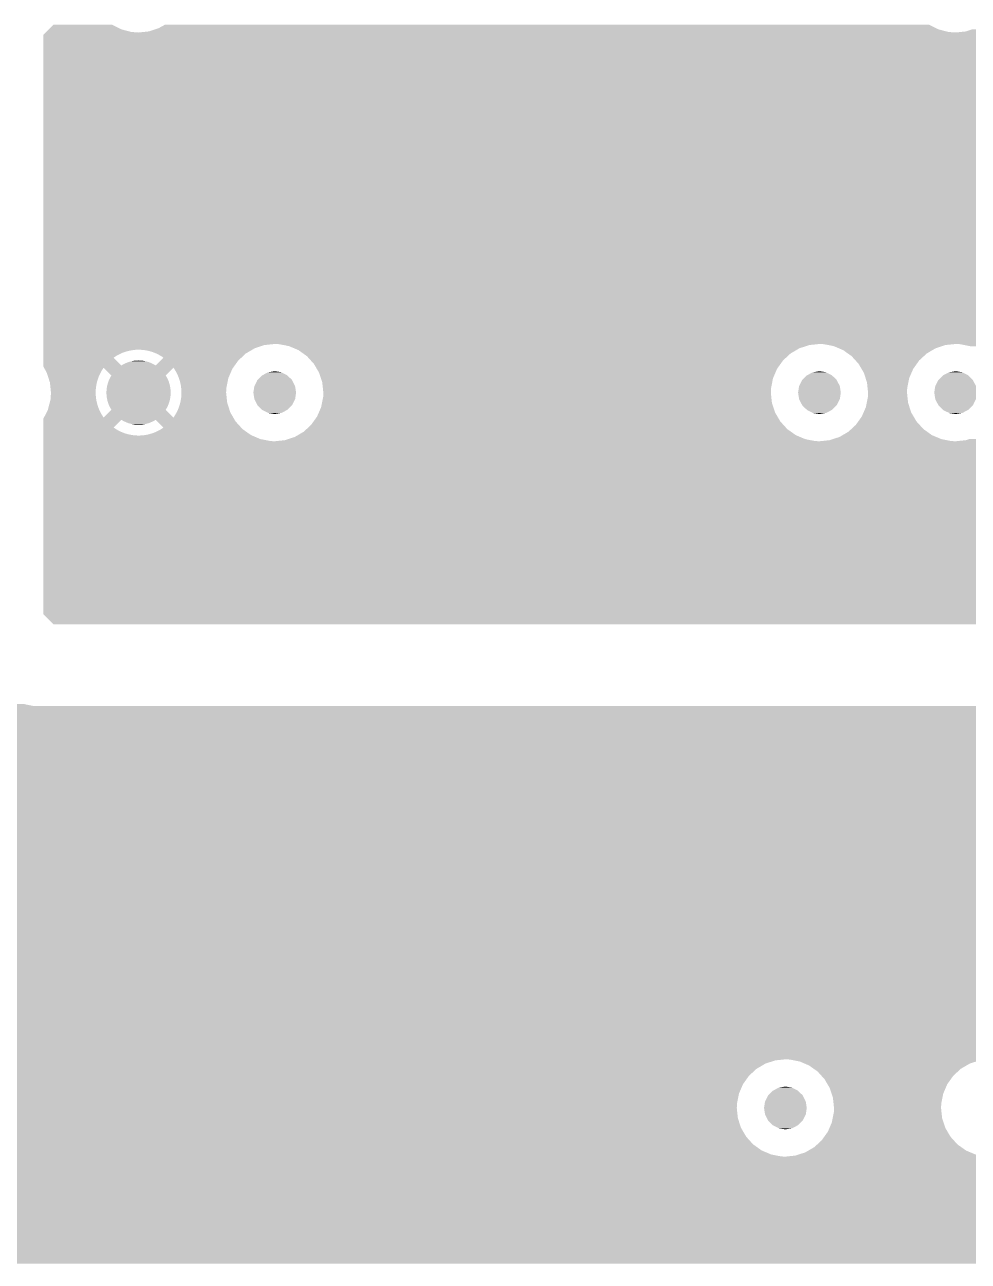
# Model space of a CAD drawing. Extents: x 295 to 953, y 10 to 290.
# Drawn here: x 599.94 to 617.54, y 130.64 to 153.69 of the extents above; entities that cross this region are included whole.
import ezdxf

# ---------------------------------------------------------------- set-up
doc = ezdxf.new("R2010")
doc.units = 0
doc.header["$LTSCALE"] = 5
doc.header["$MEASUREMENT"] = 0
doc.layers.add('FROMC1', color=7, linetype='CONTINUOUS')

msp = doc.modelspace()

# ---------------------------------------------------------------- linework, layer by layer
at = {"layer": 'FROMC1'}
for points in [[(600.29, 153.504), (600.333, 153.548), (627.38, 153.504), (627.415, 153.548)], [(600.333, 153.548), (600.343, 153.558), (602.068, 153.548), (601.933, 153.558)], [(600.343, 153.558), (600.392, 153.607), (601.933, 153.558), (601.747, 153.607)], [(600.392, 153.607), (600.478, 153.693), (601.747, 153.607), (601.576, 153.693)], [(602.068, 153.548), (602.162, 153.558), (617.308, 153.548), (617.173, 153.558)], [(602.162, 153.558), (602.258, 153.568), (617.173, 153.558), (617.134, 153.568)], [(602.258, 153.568), (602.374, 153.607), (617.134, 153.568), (616.987, 153.607)], [(602.374, 153.607), (602.44, 153.628), (616.987, 153.607), (616.944, 153.628)], [(602.44, 153.628), (602.559, 153.693), (616.944, 153.628), (616.816, 153.693)], [(617.308, 153.548), (617.402, 153.558), (619.848, 153.548), (619.713, 153.558)], [(617.402, 153.558), (617.498, 153.568), (619.713, 153.558), (619.674, 153.568)], [(617.498, 153.568), (617.614, 153.607), (619.674, 153.568), (619.527, 153.607)], [(600.29, 153.49), (600.29, 153.504), (627.368, 153.49), (627.379, 153.504)], [(600.29, 153.504), (600.29, 153.504), (627.379, 153.504), (627.38, 153.504)], [(600.29, 153.266), (600.29, 153.49), (627.238, 153.266), (627.368, 153.49)], [(600.29, 153.023), (600.29, 153.266), (627.145, 153.023), (627.238, 153.266)], [(600.29, 152.769), (600.29, 153.023), (627.091, 152.769), (627.145, 153.023)], [(600.29, 152.55), (600.29, 152.769), (627.076, 152.55), (627.091, 152.769)], [(600.29, 152.291), (600.29, 152.55), (627.097, 152.291), (627.076, 152.55)], [(600.29, 152.039), (600.29, 152.291), (627.157, 152.039), (627.097, 152.291)], [(600.29, 151.799), (600.29, 152.039), (627.256, 151.799), (627.157, 152.039)], [(600.29, 151.577), (600.29, 151.799), (627.391, 151.577), (627.256, 151.799)], [(600.29, 151.379), (600.29, 151.577), (627.559, 151.379), (627.391, 151.577)], [(600.29, 151.21), (600.29, 151.379), (627.756, 151.21), (627.559, 151.379)], [(600.29, 151.073), (600.29, 151.21), (627.977, 151.073), (627.756, 151.21)], [(600.29, 150.973), (600.29, 151.073), (628.216, 150.973), (627.977, 151.073)], [(600.29, 150.911), (600.29, 150.973), (628.468, 150.911), (628.216, 150.973)], [(600.29, 150.889), (600.29, 150.911), (628.738, 150.889), (628.468, 150.911)], [(600.29, 150.837), (600.29, 150.889), (634.08, 150.837), (634.239, 150.889)], [(600.29, 150.74), (600.29, 150.837), (633.914, 150.74), (634.08, 150.837)], [(600.29, 150.61), (600.29, 150.74), (633.773, 150.61), (633.914, 150.74)], [(600.29, 150.454), (600.29, 150.61), (633.662, 150.454), (633.773, 150.61)], [(600.29, 150.278), (600.29, 150.454), (633.586, 150.278), (633.662, 150.454)], [(600.29, 150.09), (600.29, 150.278), (633.549, 150.09), (633.586, 150.278)], [(600.29, 150.01), (600.29, 150.09), (633.546, 150.01), (633.549, 150.09)], [(600.29, 149.819), (600.29, 150.01), (633.566, 149.819), (633.546, 150.01)], [(600.29, 149.637), (600.29, 149.819), (633.626, 149.637), (633.566, 149.819)], [(600.29, 149.472), (600.29, 149.637), (633.723, 149.472), (633.626, 149.637)], [(600.29, 149.33), (600.29, 149.472), (633.852, 149.33), (633.723, 149.472)], [(600.29, 149.219), (600.29, 149.33), (634.008, 149.219), (633.852, 149.33)], [(600.29, 149.144), (600.29, 149.219), (634.185, 149.144), (634.008, 149.219)], [(600.29, 149.107), (600.29, 149.144), (634.373, 149.107), (634.185, 149.144)], [(600.29, 149.103), (600.29, 149.107), (634.453, 149.103), (634.373, 149.107)], [(600.29, 149.008), (600.29, 149.103), (656.446, 149.008), (656.487, 149.103)], [(600.29, 148.82), (600.29, 149.008), (656.409, 148.82), (656.446, 149.008)], [(600.29, 148.74), (600.29, 148.82), (656.406, 148.74), (656.409, 148.82)], [(600.29, 148.549), (600.29, 148.74), (656.426, 148.549), (656.406, 148.74)], [(600.29, 148.367), (600.29, 148.549), (656.486, 148.367), (656.426, 148.549)], [(600.29, 148.202), (600.29, 148.367), (656.583, 148.202), (656.486, 148.367)], [(600.29, 148.06), (600.29, 148.202), (656.712, 148.06), (656.583, 148.202)], [(600.29, 147.949), (600.29, 148.06), (656.868, 147.949), (656.712, 148.06)], [(600.29, 147.874), (600.29, 147.949), (657.045, 147.874), (656.868, 147.949)], [(600.29, 147.837), (600.29, 147.874), (657.233, 147.837), (657.045, 147.874)], [(600.29, 147.833), (600.29, 147.837), (657.313, 147.833), (657.233, 147.837)], [(600.29, 147.742), (600.29, 147.833), (662.163, 147.742), (662.202, 147.833)], [(600.29, 147.722), (600.29, 147.742), (604.417, 147.722), (604.608, 147.742)], [(600.29, 147.662), (600.29, 147.722), (604.235, 147.662), (604.417, 147.722)], [(600.29, 147.635), (600.29, 147.662), (604.189, 147.635), (604.235, 147.662)], [(600.29, 147.632), (600.29, 147.635), (601.993, 147.632), (602.05, 147.635)], [(600.29, 147.624), (600.29, 147.632), (601.937, 147.624), (601.993, 147.632)], [(600.29, 147.613), (600.29, 147.624), (601.881, 147.613), (601.937, 147.624)], [(600.29, 147.598), (600.29, 147.613), (601.826, 147.598), (601.881, 147.613)], [(600.29, 147.579), (600.29, 147.598), (601.772, 147.579), (601.826, 147.598)], [(600.29, 147.556), (600.29, 147.579), (601.72, 147.556), (601.772, 147.579)], [(600.29, 147.529), (600.29, 147.556), (601.669, 147.529), (601.72, 147.556)], [(600.29, 147.499), (600.29, 147.529), (601.621, 147.499), (601.669, 147.529)], [(602.107, 147.634), (602.05, 147.635), (604.188, 147.634), (604.189, 147.635)], [(602.164, 147.629), (602.107, 147.634), (604.18, 147.629), (604.188, 147.634)], [(602.22, 147.62), (602.164, 147.629), (604.164, 147.62), (604.18, 147.629)], [(602.276, 147.608), (602.22, 147.62), (604.142, 147.608), (604.164, 147.62)], [(602.33, 147.591), (602.276, 147.608), (604.114, 147.591), (604.142, 147.608)], [(602.383, 147.57), (602.33, 147.591), (604.078, 147.57), (604.114, 147.591)], [(602.395, 147.565), (602.383, 147.57), (604.069, 147.565), (604.078, 147.57)], [(602.435, 147.546), (602.395, 147.565), (604.049, 147.546), (604.069, 147.565)], [(602.485, 147.518), (602.435, 147.546), (604.018, 147.518), (604.049, 147.546)], [(604.687, 147.738), (604.608, 147.742), (614.734, 147.738), (614.768, 147.742)], [(604.773, 147.722), (604.687, 147.738), (614.577, 147.722), (614.734, 147.738)], [(604.876, 147.701), (604.773, 147.722), (614.515, 147.701), (614.577, 147.722)], [(604.968, 147.662), (604.876, 147.701), (614.395, 147.662), (614.515, 147.701)], [(605.052, 147.626), (604.968, 147.662), (614.333, 147.626), (614.395, 147.662)], [(605.137, 147.565), (605.052, 147.626), (614.229, 147.565), (614.333, 147.626)], [(605.208, 147.515), (605.137, 147.565), (614.175, 147.515), (614.229, 147.565)], [(614.847, 147.738), (614.768, 147.742), (617.274, 147.738), (617.308, 147.742)], [(614.933, 147.722), (614.847, 147.738), (617.117, 147.722), (617.274, 147.738)], [(615.036, 147.701), (614.933, 147.722), (617.055, 147.701), (617.117, 147.722)], [(615.128, 147.662), (615.036, 147.701), (616.935, 147.662), (617.055, 147.701)], [(615.212, 147.626), (615.128, 147.662), (616.873, 147.626), (616.935, 147.662)], [(615.297, 147.565), (615.212, 147.626), (616.769, 147.565), (616.873, 147.626)], [(615.368, 147.515), (615.297, 147.565), (616.715, 147.515), (616.769, 147.565)], [(617.387, 147.738), (617.308, 147.742), (619.814, 147.738), (619.848, 147.742)], [(617.473, 147.722), (617.387, 147.738), (619.657, 147.722), (619.814, 147.738)], [(617.576, 147.701), (617.473, 147.722), (619.595, 147.701), (619.657, 147.722)], [(600.29, 147.486), (600.29, 147.499), (601.603, 147.486), (601.621, 147.499)], [(600.29, 147.342), (600.29, 147.486), (601.747, 147.342), (601.603, 147.486)], [(600.29, 147.327), (600.29, 147.342), (603.851, 147.327), (603.862, 147.342)], [(600.29, 147.342), (600.29, 147.342), (601.748, 147.342), (601.747, 147.342)], [(600.29, 147.326), (600.29, 147.327), (603.851, 147.326), (603.851, 147.327)], [(600.304, 147.3), (600.29, 147.326), (603.831, 147.3), (603.851, 147.326)], [(600.33, 147.252), (600.304, 147.3), (601.385, 147.252), (601.416, 147.3)], [(601.561, 147.155), (601.416, 147.3), (602.574, 147.155), (602.719, 147.3)], [(601.748, 147.342), (601.776, 147.359), (602.388, 147.342), (602.358, 147.359)], [(601.776, 147.359), (601.791, 147.366), (602.358, 147.359), (602.345, 147.366)], [(601.791, 147.366), (601.82, 147.381), (602.345, 147.366), (602.314, 147.381)], [(601.82, 147.381), (601.836, 147.387), (602.314, 147.381), (602.3, 147.387)], [(601.836, 147.387), (601.866, 147.4), (602.3, 147.387), (602.268, 147.4)], [(601.866, 147.4), (601.883, 147.405), (602.268, 147.4), (602.254, 147.405)], [(601.883, 147.405), (601.913, 147.414), (602.254, 147.405), (602.22, 147.414)], [(601.913, 147.414), (601.931, 147.418), (602.22, 147.414), (602.206, 147.418)], [(601.931, 147.418), (601.961, 147.425), (602.206, 147.418), (602.171, 147.425)], [(601.961, 147.425), (601.98, 147.428), (602.171, 147.425), (602.158, 147.428)], [(601.98, 147.428), (602.01, 147.432), (602.158, 147.428), (602.121, 147.432)], [(602.01, 147.432), (602.034, 147.433), (602.121, 147.432), (602.109, 147.433)], [(602.034, 147.433), (602.06, 147.434), (602.109, 147.433), (602.06, 147.434)], [(602.388, 147.342), (602.481, 147.435), (603.862, 147.342), (603.928, 147.435)], [(602.481, 147.435), (602.532, 147.486), (603.928, 147.435), (603.984, 147.486)], [(602.532, 147.486), (602.485, 147.518), (603.984, 147.486), (604.018, 147.518)], [(602.733, 147.279), (602.719, 147.3), (603.817, 147.279), (603.831, 147.3)], [(605.28, 147.435), (605.208, 147.515), (614.088, 147.435), (614.175, 147.515)], [(605.337, 147.373), (605.28, 147.435), (614.044, 147.373), (614.088, 147.435)], [(605.392, 147.279), (605.337, 147.373), (613.977, 147.279), (614.044, 147.373)], [(615.44, 147.435), (615.368, 147.515), (616.628, 147.435), (616.715, 147.515)], [(615.497, 147.373), (615.44, 147.435), (616.584, 147.373), (616.628, 147.435)], [(615.552, 147.279), (615.497, 147.373), (616.517, 147.279), (616.584, 147.373)], [(600.354, 147.208), (600.33, 147.252), (601.36, 147.208), (601.385, 147.252)], [(600.356, 147.202), (600.354, 147.208), (601.357, 147.202), (601.36, 147.208)], [(600.373, 147.151), (600.356, 147.202), (601.332, 147.151), (601.357, 147.202)], [(600.39, 147.098), (600.373, 147.151), (601.312, 147.098), (601.332, 147.151)], [(600.408, 147.043), (600.39, 147.098), (601.295, 147.043), (601.312, 147.098)], [(601.501, 147.029), (601.515, 147.068), (602.635, 147.029), (602.62, 147.068)], [(601.515, 147.068), (601.519, 147.075), (602.62, 147.068), (602.617, 147.075)], [(601.519, 147.075), (601.536, 147.112), (602.617, 147.075), (602.599, 147.112)], [(601.536, 147.112), (601.54, 147.119), (602.599, 147.112), (602.595, 147.119)], [(601.54, 147.119), (601.561, 147.155), (602.595, 147.119), (602.574, 147.155)], [(602.741, 147.267), (602.733, 147.279), (603.812, 147.267), (603.817, 147.279)], [(602.77, 147.218), (602.741, 147.267), (603.791, 147.218), (603.812, 147.267)], [(602.796, 147.167), (602.77, 147.218), (603.769, 147.167), (603.791, 147.218)], [(602.817, 147.114), (602.796, 147.167), (603.746, 147.114), (603.769, 147.167)], [(602.821, 147.103), (602.817, 147.114), (603.741, 147.103), (603.746, 147.114)], [(602.835, 147.06), (602.821, 147.103), (603.733, 147.06), (603.741, 147.103)], [(604.231, 146.96), (604.281, 147.064), (604.986, 146.96), (604.932, 147.064)], [(604.281, 147.064), (604.29, 147.073), (604.932, 147.064), (604.928, 147.073)], [(604.29, 147.073), (604.37, 147.155), (604.928, 147.073), (604.843, 147.155)], [(604.37, 147.155), (604.382, 147.161), (604.843, 147.155), (604.837, 147.161)], [(604.382, 147.161), (604.482, 147.214), (604.837, 147.161), (604.729, 147.214)], [(604.482, 147.214), (604.502, 147.217), (604.729, 147.214), (604.723, 147.217)], [(604.502, 147.217), (604.608, 147.234), (604.723, 147.217), (604.608, 147.234)], [(605.434, 147.208), (605.392, 147.279), (613.946, 147.208), (613.977, 147.279)], [(605.469, 147.103), (605.434, 147.208), (613.901, 147.103), (613.946, 147.208)], [(605.494, 147.026), (605.469, 147.103), (613.886, 147.026), (613.901, 147.103)], [(614.391, 146.96), (614.441, 147.064), (615.146, 146.96), (615.092, 147.064)], [(614.441, 147.064), (614.45, 147.073), (615.092, 147.064), (615.088, 147.073)], [(614.45, 147.073), (614.53, 147.155), (615.088, 147.073), (615.003, 147.155)], [(614.53, 147.155), (614.542, 147.161), (615.003, 147.155), (614.997, 147.161)], [(614.542, 147.161), (614.642, 147.214), (614.997, 147.161), (614.889, 147.214)], [(614.642, 147.214), (614.662, 147.217), (614.889, 147.214), (614.883, 147.217)], [(614.662, 147.217), (614.768, 147.234), (614.883, 147.217), (614.768, 147.234)], [(615.594, 147.208), (615.552, 147.279), (616.486, 147.208), (616.517, 147.279)], [(615.629, 147.103), (615.594, 147.208), (616.441, 147.103), (616.486, 147.208)], [(615.654, 147.026), (615.629, 147.103), (616.426, 147.026), (616.441, 147.103)], [(616.931, 146.96), (616.981, 147.064), (617.686, 146.96), (617.632, 147.064)], [(616.981, 147.064), (616.99, 147.073), (617.632, 147.064), (617.628, 147.073)], [(616.99, 147.073), (617.07, 147.155), (617.628, 147.073), (617.543, 147.155)], [(617.07, 147.155), (617.082, 147.161), (617.543, 147.155), (617.537, 147.161)], [(617.082, 147.161), (617.182, 147.214), (617.537, 147.161), (617.429, 147.214)], [(617.182, 147.214), (617.202, 147.217), (617.429, 147.214), (617.423, 147.217)], [(617.202, 147.217), (617.308, 147.234), (617.423, 147.217), (617.308, 147.234)], [(600.414, 147.026), (600.408, 147.043), (601.291, 147.026), (601.295, 147.043)], [(600.418, 146.988), (600.414, 147.026), (601.282, 146.988), (601.291, 147.026)], [(600.424, 146.931), (600.418, 146.988), (601.273, 146.931), (601.282, 146.988)], [(600.43, 146.874), (600.424, 146.931), (601.268, 146.874), (601.273, 146.931)], [(600.434, 146.835), (600.43, 146.874), (601.268, 146.835), (601.268, 146.874)], [(600.433, 146.817), (600.434, 146.835), (601.268, 146.817), (601.268, 146.835)], [(601.468, 146.835), (601.47, 146.876), (602.667, 146.835), (602.665, 146.876)], [(601.47, 146.794), (601.468, 146.835), (602.666, 146.794), (602.667, 146.835)], [(601.47, 146.884), (601.475, 146.925), (602.665, 146.884), (602.66, 146.925)], [(601.47, 146.876), (601.47, 146.884), (602.665, 146.876), (602.665, 146.884)], [(601.475, 146.925), (601.477, 146.933), (602.66, 146.925), (602.659, 146.933)], [(601.477, 146.933), (601.484, 146.974), (602.659, 146.933), (602.65, 146.974)], [(601.484, 146.974), (601.487, 146.982), (602.65, 146.974), (602.649, 146.982)], [(601.487, 146.982), (601.498, 147.021), (602.649, 146.982), (602.637, 147.021)], [(601.498, 147.021), (601.501, 147.029), (602.637, 147.021), (602.635, 147.029)], [(602.849, 147.005), (602.835, 147.06), (603.722, 147.005), (603.733, 147.06)], [(602.86, 146.949), (602.849, 147.005), (603.711, 146.949), (603.722, 147.005)], [(602.863, 146.915), (602.86, 146.949), (603.704, 146.915), (603.711, 146.949)], [(602.866, 146.892), (602.863, 146.915), (603.703, 146.892), (603.704, 146.915)], [(602.868, 146.835), (602.866, 146.892), (603.701, 146.835), (603.703, 146.892)], [(602.867, 146.796), (602.868, 146.835), (603.705, 146.796), (603.701, 146.835)], [(604.209, 146.835), (604.226, 146.95), (605.006, 146.835), (604.988, 146.95)], [(604.227, 146.72), (604.209, 146.835), (604.989, 146.72), (605.006, 146.835)], [(604.226, 146.95), (604.231, 146.96), (604.988, 146.95), (604.986, 146.96)], [(605.506, 146.915), (605.494, 147.026), (613.864, 146.915), (613.886, 147.026)], [(605.514, 146.835), (605.506, 146.915), (613.861, 146.835), (613.864, 146.915)], [(605.511, 146.755), (605.514, 146.835), (613.869, 146.755), (613.861, 146.835)], [(614.369, 146.835), (614.386, 146.95), (615.166, 146.835), (615.148, 146.95)], [(614.387, 146.72), (614.369, 146.835), (615.149, 146.72), (615.166, 146.835)], [(614.386, 146.95), (614.391, 146.96), (615.148, 146.95), (615.146, 146.96)], [(615.666, 146.915), (615.654, 147.026), (616.404, 146.915), (616.426, 147.026)], [(615.674, 146.835), (615.666, 146.915), (616.401, 146.835), (616.404, 146.915)], [(615.671, 146.755), (615.674, 146.835), (616.409, 146.755), (616.401, 146.835)], [(616.909, 146.835), (616.926, 146.95), (617.706, 146.835), (617.688, 146.95)], [(616.927, 146.72), (616.909, 146.835), (617.689, 146.72), (617.706, 146.835)], [(616.926, 146.95), (616.931, 146.96), (617.688, 146.95), (617.686, 146.96)], [(600.396, 146.593), (600.411, 146.648), (601.305, 146.593), (601.29, 146.648)], [(600.411, 146.648), (600.424, 146.7), (601.29, 146.648), (601.279, 146.7)], [(600.424, 146.7), (600.425, 146.704), (601.279, 146.7), (601.278, 146.704)], [(600.425, 146.704), (600.429, 146.761), (601.278, 146.704), (601.271, 146.761)], [(600.429, 146.761), (600.433, 146.817), (601.271, 146.761), (601.268, 146.817)], [(601.47, 146.786), (601.47, 146.794), (602.665, 146.786), (602.666, 146.794)], [(601.475, 146.745), (601.47, 146.786), (602.66, 146.745), (602.665, 146.786)], [(601.476, 146.737), (601.475, 146.745), (602.659, 146.737), (602.66, 146.745)], [(601.485, 146.696), (601.476, 146.737), (602.651, 146.696), (602.659, 146.737)], [(601.486, 146.688), (601.485, 146.696), (602.649, 146.688), (602.651, 146.696)], [(601.498, 146.649), (601.486, 146.688), (602.637, 146.649), (602.649, 146.688)], [(601.5, 146.641), (601.498, 146.649), (602.634, 146.641), (602.637, 146.649)], [(601.515, 146.602), (601.5, 146.641), (602.62, 146.602), (602.634, 146.641)], [(601.518, 146.595), (601.515, 146.602), (602.617, 146.595), (602.62, 146.602)], [(602.823, 146.572), (602.84, 146.627), (603.745, 146.572), (603.727, 146.627)], [(602.84, 146.627), (602.844, 146.644), (603.727, 146.627), (603.721, 146.644)], [(602.844, 146.644), (602.853, 146.682), (603.721, 146.644), (603.717, 146.682)], [(602.853, 146.682), (602.862, 146.739), (603.717, 146.682), (603.711, 146.739)], [(602.862, 146.739), (602.867, 146.796), (603.711, 146.739), (603.705, 146.796)], [(604.229, 146.71), (604.227, 146.72), (604.984, 146.71), (604.989, 146.72)], [(604.283, 146.606), (604.229, 146.71), (604.934, 146.606), (604.984, 146.71)], [(604.287, 146.597), (604.283, 146.606), (604.925, 146.597), (604.934, 146.606)], [(605.474, 146.567), (605.489, 146.644), (613.906, 146.567), (613.881, 146.644)], [(605.489, 146.644), (605.511, 146.755), (613.881, 146.644), (613.869, 146.755)], [(614.389, 146.71), (614.387, 146.72), (615.144, 146.71), (615.149, 146.72)], [(614.443, 146.606), (614.389, 146.71), (615.094, 146.606), (615.144, 146.71)], [(614.447, 146.597), (614.443, 146.606), (615.085, 146.597), (615.094, 146.606)], [(615.634, 146.567), (615.649, 146.644), (616.446, 146.567), (616.421, 146.644)], [(615.649, 146.644), (615.671, 146.755), (616.421, 146.644), (616.409, 146.755)], [(616.929, 146.71), (616.927, 146.72), (617.684, 146.71), (617.689, 146.72)], [(616.983, 146.606), (616.929, 146.71), (617.634, 146.606), (617.684, 146.71)], [(616.987, 146.597), (616.983, 146.606), (617.625, 146.597), (617.634, 146.606)], [(600.303, 146.37), (600.312, 146.388), (601.416, 146.37), (601.404, 146.388)], [(600.312, 146.388), (600.337, 146.437), (601.404, 146.388), (601.374, 146.437)], [(600.337, 146.437), (600.362, 146.487), (601.374, 146.437), (601.347, 146.487)], [(600.362, 146.487), (600.376, 146.515), (601.347, 146.487), (601.335, 146.515)], [(600.376, 146.515), (600.382, 146.54), (601.335, 146.515), (601.324, 146.54)], [(600.382, 146.54), (600.396, 146.593), (601.324, 146.54), (601.305, 146.593)], [(601.416, 146.37), (601.561, 146.515), (602.719, 146.37), (602.574, 146.515)], [(601.536, 146.558), (601.518, 146.595), (602.599, 146.558), (602.617, 146.595)], [(601.54, 146.551), (601.536, 146.558), (602.595, 146.551), (602.599, 146.558)], [(601.561, 146.515), (601.54, 146.551), (602.574, 146.515), (602.595, 146.551)], [(602.719, 146.37), (602.75, 146.418), (603.835, 146.37), (603.807, 146.418)], [(602.75, 146.418), (602.775, 146.462), (603.807, 146.418), (603.781, 146.462)], [(602.775, 146.462), (602.778, 146.468), (603.781, 146.462), (603.779, 146.468)], [(602.778, 146.468), (602.803, 146.519), (603.779, 146.468), (603.762, 146.519)], [(602.803, 146.519), (602.823, 146.572), (603.762, 146.519), (603.745, 146.572)], [(604.372, 146.515), (604.287, 146.597), (604.845, 146.515), (604.925, 146.597)], [(604.378, 146.509), (604.372, 146.515), (604.833, 146.509), (604.845, 146.515)], [(604.486, 146.456), (604.378, 146.509), (604.733, 146.456), (604.833, 146.509)], [(604.493, 146.453), (604.486, 146.456), (604.713, 146.453), (604.733, 146.456)], [(604.608, 146.436), (604.493, 146.453), (604.608, 146.436), (604.713, 146.453)], [(605.331, 146.297), (605.398, 146.391), (614.038, 146.297), (613.983, 146.391)], [(605.398, 146.391), (605.429, 146.462), (613.983, 146.391), (613.941, 146.462)], [(605.429, 146.462), (605.474, 146.567), (613.941, 146.462), (613.906, 146.567)], [(614.532, 146.515), (614.447, 146.597), (615.005, 146.515), (615.085, 146.597)], [(614.538, 146.509), (614.532, 146.515), (614.993, 146.509), (615.005, 146.515)], [(614.646, 146.456), (614.538, 146.509), (614.893, 146.456), (614.993, 146.509)], [(614.653, 146.453), (614.646, 146.456), (614.873, 146.453), (614.893, 146.456)], [(614.768, 146.436), (614.653, 146.453), (614.768, 146.436), (614.873, 146.453)], [(615.491, 146.297), (615.558, 146.391), (616.578, 146.297), (616.523, 146.391)], [(615.558, 146.391), (615.589, 146.462), (616.523, 146.391), (616.481, 146.462)], [(615.589, 146.462), (615.634, 146.567), (616.481, 146.462), (616.446, 146.567)], [(617.072, 146.515), (616.987, 146.597), (617.545, 146.515), (617.625, 146.597)], [(617.078, 146.509), (617.072, 146.515), (617.533, 146.509), (617.545, 146.515)], [(617.186, 146.456), (617.078, 146.509), (617.433, 146.456), (617.533, 146.509)], [(617.193, 146.453), (617.186, 146.456), (617.413, 146.453), (617.433, 146.456)], [(617.308, 146.436), (617.193, 146.453), (617.308, 146.436), (617.413, 146.453)], [(600.29, 146.344), (600.303, 146.37), (603.85, 146.344), (603.835, 146.37)], [(600.29, 146.343), (600.29, 146.344), (603.851, 146.343), (603.85, 146.344)], [(600.29, 146.328), (600.29, 146.343), (603.859, 146.328), (603.851, 146.343)], [(600.29, 146.184), (600.29, 146.328), (601.603, 146.184), (601.747, 146.328)], [(600.29, 146.328), (600.29, 146.328), (601.747, 146.328), (601.748, 146.328)], [(600.29, 146.152), (600.29, 146.184), (601.651, 146.152), (601.603, 146.184)], [(600.29, 146.124), (600.29, 146.152), (601.7, 146.124), (601.651, 146.152)], [(601.777, 146.311), (601.748, 146.328), (602.359, 146.311), (602.388, 146.328)], [(601.79, 146.304), (601.777, 146.311), (602.344, 146.304), (602.359, 146.311)], [(601.821, 146.289), (601.79, 146.304), (602.315, 146.289), (602.344, 146.304)], [(601.835, 146.283), (601.821, 146.289), (602.299, 146.283), (602.315, 146.289)], [(601.867, 146.27), (601.835, 146.283), (602.269, 146.27), (602.299, 146.283)], [(601.881, 146.265), (601.867, 146.27), (602.252, 146.265), (602.269, 146.27)], [(601.915, 146.256), (601.881, 146.265), (602.222, 146.256), (602.252, 146.265)], [(601.929, 146.252), (601.915, 146.256), (602.204, 146.252), (602.222, 146.256)], [(601.964, 146.245), (601.929, 146.252), (602.174, 146.245), (602.204, 146.252)], [(601.977, 146.242), (601.964, 146.245), (602.155, 146.242), (602.174, 146.245)], [(602.014, 146.238), (601.977, 146.242), (602.125, 146.238), (602.155, 146.242)], [(602.026, 146.237), (602.014, 146.238), (602.101, 146.237), (602.125, 146.238)], [(602.075, 146.236), (602.026, 146.237), (602.075, 146.236), (602.101, 146.237)], [(602.419, 146.297), (602.388, 146.328), (603.878, 146.297), (603.859, 146.328)], [(602.415, 146.114), (602.466, 146.141), (604.065, 146.114), (604.028, 146.141)], [(602.532, 146.184), (602.419, 146.297), (603.981, 146.184), (603.878, 146.297)], [(602.466, 146.141), (602.489, 146.155), (604.028, 146.141), (604.007, 146.155)], [(602.489, 146.155), (602.514, 146.171), (604.007, 146.155), (603.993, 146.171)], [(602.514, 146.171), (602.532, 146.184), (603.993, 146.171), (603.981, 146.184)], [(605.146, 146.105), (605.201, 146.155), (614.238, 146.105), (614.167, 146.155)], [(605.201, 146.155), (605.287, 146.235), (614.167, 146.155), (614.095, 146.235)], [(605.287, 146.235), (605.331, 146.297), (614.095, 146.235), (614.038, 146.297)], [(615.306, 146.105), (615.361, 146.155), (616.778, 146.105), (616.707, 146.155)], [(615.361, 146.155), (615.447, 146.235), (616.707, 146.155), (616.635, 146.235)], [(615.447, 146.235), (615.491, 146.297), (616.635, 146.235), (616.578, 146.297)], [(600.29, 146.1), (600.29, 146.124), (601.752, 146.1), (601.7, 146.124)], [(600.29, 146.079), (600.29, 146.1), (601.805, 146.079), (601.752, 146.1)], [(600.29, 146.062), (600.29, 146.079), (601.859, 146.062), (601.805, 146.079)], [(600.29, 146.05), (600.29, 146.062), (601.915, 146.05), (601.859, 146.062)], [(600.29, 146.041), (600.29, 146.05), (601.971, 146.041), (601.915, 146.05)], [(600.29, 146.036), (600.29, 146.041), (602.028, 146.036), (601.971, 146.041)], [(600.29, 146.035), (600.29, 146.036), (602.085, 146.035), (602.028, 146.036)], [(600.29, 145.969), (600.29, 146.035), (604.34, 145.969), (604.185, 146.035)], [(600.29, 145.932), (600.29, 145.969), (604.528, 145.932), (604.34, 145.969)], [(600.29, 145.928), (600.29, 145.932), (604.608, 145.928), (604.528, 145.932)], [(600.29, 145.827), (600.29, 145.928), (628.546, 145.827), (628.513, 145.928)], [(602.085, 146.035), (602.142, 146.038), (604.185, 146.035), (604.178, 146.038)], [(602.142, 146.038), (602.189, 146.044), (604.178, 146.038), (604.163, 146.044)], [(602.189, 146.044), (602.199, 146.046), (604.163, 146.044), (604.162, 146.046)], [(602.199, 146.046), (602.254, 146.057), (604.162, 146.046), (604.146, 146.057)], [(602.254, 146.057), (602.309, 146.072), (604.146, 146.057), (604.124, 146.072)], [(602.309, 146.072), (602.363, 146.091), (604.124, 146.072), (604.097, 146.091)], [(602.363, 146.091), (602.415, 146.114), (604.097, 146.091), (604.065, 146.114)], [(604.608, 145.928), (604.641, 145.932), (614.768, 145.928), (614.688, 145.932)], [(604.641, 145.932), (604.798, 145.948), (614.688, 145.932), (614.603, 145.948)], [(604.798, 145.948), (604.86, 145.969), (614.603, 145.948), (614.5, 145.969)], [(604.86, 145.969), (604.98, 146.008), (614.5, 145.969), (614.407, 146.008)], [(604.98, 146.008), (605.042, 146.044), (614.407, 146.008), (614.323, 146.044)], [(605.042, 146.044), (605.146, 146.105), (614.323, 146.044), (614.238, 146.105)], [(614.768, 145.928), (614.801, 145.932), (617.308, 145.928), (617.228, 145.932)], [(614.801, 145.932), (614.958, 145.948), (617.228, 145.932), (617.143, 145.948)], [(614.958, 145.948), (615.02, 145.969), (617.143, 145.948), (617.04, 145.969)], [(615.02, 145.969), (615.14, 146.008), (617.04, 145.969), (616.947, 146.008)], [(615.14, 146.008), (615.202, 146.044), (616.947, 146.008), (616.863, 146.044)], [(615.202, 146.044), (615.306, 146.105), (616.863, 146.044), (616.778, 146.105)], [(617.308, 145.928), (617.341, 145.932), (619.848, 145.928), (619.768, 145.932)], [(617.341, 145.932), (617.498, 145.948), (619.768, 145.932), (619.683, 145.948)], [(617.498, 145.948), (617.56, 145.969), (619.683, 145.948), (619.58, 145.969)], [(600.29, 145.662), (600.29, 145.827), (628.643, 145.662), (628.546, 145.827)], [(600.29, 145.52), (600.29, 145.662), (628.772, 145.52), (628.643, 145.662)], [(600.29, 145.409), (600.29, 145.52), (628.928, 145.409), (628.772, 145.52)], [(600.29, 145.334), (600.29, 145.409), (629.105, 145.334), (628.928, 145.409)], [(600.29, 145.297), (600.29, 145.334), (629.293, 145.297), (629.105, 145.334)], [(600.29, 145.293), (600.29, 145.297), (629.373, 145.293), (629.293, 145.297)], [(600.29, 145.198), (600.29, 145.293), (650.731, 145.198), (650.772, 145.293)], [(600.29, 145.01), (600.29, 145.198), (650.694, 145.01), (650.731, 145.198)], [(600.29, 144.93), (600.29, 145.01), (650.691, 144.93), (650.694, 145.01)], [(600.29, 144.739), (600.29, 144.93), (650.711, 144.739), (650.691, 144.93)], [(600.29, 144.557), (600.29, 144.739), (650.771, 144.557), (650.711, 144.739)], [(600.29, 144.392), (600.29, 144.557), (650.868, 144.392), (650.771, 144.557)], [(600.29, 144.25), (600.29, 144.392), (650.997, 144.25), (650.868, 144.392)], [(600.29, 144.139), (600.29, 144.25), (651.153, 144.139), (650.997, 144.25)], [(600.29, 144.064), (600.29, 144.139), (651.33, 144.064), (651.153, 144.139)], [(600.29, 144.027), (600.29, 144.064), (651.518, 144.027), (651.33, 144.064)], [(600.29, 144.023), (600.29, 144.027), (651.598, 144.023), (651.518, 144.027)], [(600.29, 143.928), (600.29, 144.023), (712.961, 143.928), (713.002, 144.023)], [(600.29, 143.74), (600.29, 143.928), (712.924, 143.74), (712.961, 143.928)], [(600.29, 143.66), (600.29, 143.74), (712.921, 143.66), (712.924, 143.74)], [(600.29, 143.469), (600.29, 143.66), (712.941, 143.469), (712.921, 143.66)], [(600.29, 143.297), (600.29, 143.469), (712.998, 143.297), (712.941, 143.469)], [(600.29, 143.277), (600.29, 143.297), (672.362, 143.277), (672.553, 143.297)], [(600.29, 143.217), (600.29, 143.277), (672.18, 143.217), (672.362, 143.277)], [(600.29, 143.12), (600.29, 143.217), (672.014, 143.12), (672.18, 143.217)], [(600.29, 142.99), (600.29, 143.12), (671.873, 142.99), (672.014, 143.12)], [(600.29, 142.834), (600.29, 142.99), (671.762, 142.834), (671.873, 142.99)], [(600.29, 142.706), (600.29, 142.834), (671.707, 142.706), (671.762, 142.834)], [(600.333, 142.662), (600.29, 142.706), (671.688, 142.662), (671.707, 142.706)], [(600.354, 142.642), (600.333, 142.662), (635.532, 142.642), (635.723, 142.662)], [(600.414, 142.582), (600.354, 142.642), (635.35, 142.582), (635.532, 142.642)], [(600.478, 142.517), (600.414, 142.582), (635.231, 142.517), (635.35, 142.582)], [(583.018, 140.996), (583.018, 141.032), (600.092, 140.996), (599.92, 141.032)], [(583.018, 140.993), (583.018, 140.996), (600.163, 140.993), (600.092, 140.996)], [(583.018, 140.907), (583.018, 140.993), (635.402, 140.907), (635.231, 140.993)], [(583.018, 140.858), (583.018, 140.907), (635.588, 140.858), (635.402, 140.907)], [(583.018, 140.848), (583.018, 140.858), (635.723, 140.848), (635.588, 140.858)], [(583.018, 140.807), (583.018, 140.848), (705.357, 140.807), (705.346, 140.848)], [(583.018, 140.757), (583.018, 140.807), (705.381, 140.757), (705.357, 140.807)], [(583.018, 140.737), (583.018, 140.757), (650.772, 140.737), (650.963, 140.757)], [(583.018, 140.677), (583.018, 140.737), (650.59, 140.677), (650.772, 140.737)], [(583.018, 140.58), (583.018, 140.677), (650.424, 140.58), (650.59, 140.677)], [(583.018, 140.45), (583.018, 140.58), (650.283, 140.45), (650.424, 140.58)], [(583.018, 140.294), (583.018, 140.45), (650.172, 140.294), (650.283, 140.45)], [(583.018, 140.118), (583.018, 140.294), (650.096, 140.118), (650.172, 140.294)], [(583.018, 139.93), (583.018, 140.118), (650.059, 139.93), (650.096, 140.118)], [(583.018, 139.85), (583.018, 139.93), (650.056, 139.85), (650.059, 139.93)], [(583.018, 139.659), (583.018, 139.85), (650.076, 139.659), (650.056, 139.85)], [(583.018, 139.477), (583.018, 139.659), (650.136, 139.477), (650.076, 139.659)], [(583.018, 139.312), (583.018, 139.477), (650.233, 139.312), (650.136, 139.477)], [(583.018, 139.17), (583.018, 139.312), (650.362, 139.17), (650.233, 139.312)], [(583.018, 139.059), (583.018, 139.17), (650.518, 139.059), (650.362, 139.17)], [(583.018, 138.984), (583.018, 139.059), (650.695, 138.984), (650.518, 139.059)], [(583.018, 138.947), (583.018, 138.984), (650.883, 138.947), (650.695, 138.984)], [(583.018, 138.943), (583.018, 138.947), (650.963, 138.943), (650.883, 138.947)], [(583.018, 138.842), (583.018, 138.943), (664.106, 138.842), (664.073, 138.943)], [(583.018, 138.717), (583.018, 138.842), (664.179, 138.717), (664.106, 138.842)], [(586.843, 138.695), (586.574, 138.717), (664.192, 138.695), (664.179, 138.717)], [(586.918, 138.677), (586.843, 138.695), (664.203, 138.677), (664.192, 138.695)], [(587.095, 138.633), (586.918, 138.677), (664.243, 138.633), (664.203, 138.677)], [(587.328, 138.535), (587.095, 138.633), (664.332, 138.535), (664.243, 138.633)], [(587.334, 138.533), (587.328, 138.535), (664.336, 138.533), (664.332, 138.535)], [(587.509, 138.424), (587.334, 138.533), (664.488, 138.424), (664.336, 138.533)], [(587.555, 138.396), (587.509, 138.424), (664.554, 138.396), (664.488, 138.424)], [(587.61, 138.349), (587.555, 138.396), (664.665, 138.349), (664.554, 138.396)], [(587.653, 138.312), (587.61, 138.349), (664.853, 138.312), (664.665, 138.349)], [(587.657, 138.308), (587.653, 138.312), (664.933, 138.308), (664.853, 138.312)], [(587.752, 138.227), (587.657, 138.308), (693.917, 138.227), (693.952, 138.308)], [(587.764, 138.213), (587.752, 138.227), (693.911, 138.213), (693.917, 138.227)], [(587.92, 138.029), (587.764, 138.213), (693.875, 138.029), (693.911, 138.213)], [(587.922, 138.025), (587.92, 138.029), (693.874, 138.025), (693.875, 138.029)], [(587.971, 137.945), (587.922, 138.025), (693.871, 137.945), (693.874, 138.025)], [(588.055, 137.807), (587.971, 137.945), (693.885, 137.807), (693.871, 137.945)], [(588.077, 137.754), (588.055, 137.807), (693.891, 137.754), (693.885, 137.807)], [(588.148, 137.582), (588.077, 137.754), (693.948, 137.582), (693.891, 137.754)], [(588.154, 137.567), (588.148, 137.582), (672.417, 137.567), (672.553, 137.582)], [(588.155, 137.562), (588.154, 137.567), (672.362, 137.562), (672.417, 137.567)], [(588.17, 137.502), (588.155, 137.562), (672.18, 137.502), (672.362, 137.562)], [(588.193, 137.405), (588.17, 137.502), (672.014, 137.405), (672.18, 137.502)], [(588.214, 137.315), (588.193, 137.405), (671.916, 137.315), (672.014, 137.405)], [(588.218, 137.275), (588.214, 137.315), (671.873, 137.275), (671.916, 137.315)], [(588.23, 137.119), (588.218, 137.275), (671.762, 137.119), (671.873, 137.275)], [(588.213, 136.787), (588.225, 136.943), (671.656, 136.787), (671.686, 136.943)], [(588.225, 136.943), (588.235, 137.056), (671.686, 136.943), (671.735, 137.056)], [(588.235, 137.056), (588.23, 137.119), (671.735, 137.056), (671.762, 137.119)], [(588.185, 136.675), (588.205, 136.755), (671.646, 136.675), (671.649, 136.755)], [(588.205, 136.755), (588.213, 136.787), (671.649, 136.755), (671.656, 136.787)], [(588.053, 136.302), (588.13, 136.484), (671.726, 136.302), (671.666, 136.484)], [(588.13, 136.484), (588.151, 136.535), (671.666, 136.484), (671.661, 136.535)], [(588.151, 136.535), (588.185, 136.675), (671.661, 136.535), (671.646, 136.675)], [(587.952, 136.137), (588.05, 136.295), (671.823, 136.137), (671.73, 136.295)], [(588.05, 136.295), (588.053, 136.302), (671.73, 136.295), (671.726, 136.302)], [(587.846, 135.995), (587.914, 136.075), (671.952, 135.995), (671.88, 136.075)], [(587.914, 136.075), (587.952, 136.137), (671.88, 136.075), (671.823, 136.137)], [(587.588, 135.745), (587.616, 135.768), (705.464, 135.745), (705.456, 135.768)], [(587.616, 135.768), (587.62, 135.772), (672.553, 135.768), (672.473, 135.772)], [(587.62, 135.772), (587.663, 135.809), (672.473, 135.772), (672.285, 135.809)], [(587.663, 135.809), (587.744, 135.878), (672.285, 135.809), (672.124, 135.878)], [(587.744, 135.878), (587.75, 135.884), (672.124, 135.878), (672.108, 135.884)], [(587.75, 135.884), (587.846, 135.995), (672.108, 135.884), (671.952, 135.995)], [(587.225, 135.533), (587.325, 135.574), (710.526, 135.533), (710.526, 135.574)], [(587.325, 135.574), (587.326, 135.575), (710.526, 135.574), (710.526, 135.575)], [(587.326, 135.575), (587.356, 135.593), (705.556, 135.575), (705.544, 135.593)], [(587.356, 135.593), (587.435, 135.642), (705.544, 135.593), (705.514, 135.642)], [(587.435, 135.642), (587.518, 135.692), (705.514, 135.642), (705.487, 135.692)], [(587.518, 135.692), (587.547, 135.71), (705.487, 135.692), (705.479, 135.71)], [(587.547, 135.71), (587.588, 135.745), (705.479, 135.71), (705.464, 135.745)], [(583.018, 135.389), (583.018, 135.395), (705.743, 135.389), (705.749, 135.395)], [(583.018, 135.357), (583.018, 135.389), (705.791, 135.357), (705.743, 135.389)], [(583.018, 135.329), (583.018, 135.357), (705.84, 135.329), (705.791, 135.357)], [(583.018, 135.305), (583.018, 135.329), (705.892, 135.305), (705.84, 135.329)], [(586.574, 135.395), (586.832, 135.415), (705.749, 135.395), (705.769, 135.415)], [(586.832, 135.415), (587.085, 135.475), (705.769, 135.415), (705.83, 135.475)], [(587.085, 135.475), (587.225, 135.533), (705.83, 135.475), (705.887, 135.533)], [(587.225, 135.533), (587.225, 135.533), (705.887, 135.533), (705.888, 135.533)], [(583.018, 135.284), (583.018, 135.305), (705.945, 135.284), (705.892, 135.305)], [(583.018, 135.267), (583.018, 135.284), (705.999, 135.267), (705.945, 135.284)], [(583.018, 135.255), (583.018, 135.267), (706.055, 135.255), (705.999, 135.267)], [(583.018, 135.246), (583.018, 135.255), (706.111, 135.246), (706.055, 135.255)], [(583.018, 135.241), (583.018, 135.246), (706.168, 135.241), (706.111, 135.246)], [(583.018, 135.24), (583.018, 135.241), (706.225, 135.24), (706.168, 135.241)], [(583.018, 134.407), (583.018, 135.24), (710.526, 134.407), (710.526, 135.24)], [(583.018, 134.387), (583.018, 134.407), (613.942, 134.387), (614.133, 134.407)], [(583.018, 134.327), (583.018, 134.387), (613.76, 134.327), (613.942, 134.387)], [(614.212, 134.403), (614.133, 134.407), (617.909, 134.403), (617.943, 134.407)], [(614.298, 134.387), (614.212, 134.403), (617.752, 134.387), (617.909, 134.403)], [(614.401, 134.366), (614.298, 134.387), (617.69, 134.366), (617.752, 134.387)], [(583.018, 134.23), (583.018, 134.327), (613.594, 134.23), (613.76, 134.327)], [(583.018, 134.1), (583.018, 134.23), (613.453, 134.1), (613.594, 134.23)], [(614.493, 134.327), (614.401, 134.366), (617.57, 134.327), (617.69, 134.366)], [(614.577, 134.291), (614.493, 134.327), (617.508, 134.291), (617.57, 134.327)], [(614.662, 134.23), (614.577, 134.291), (617.404, 134.23), (617.508, 134.291)], [(614.733, 134.18), (614.662, 134.23), (617.35, 134.18), (617.404, 134.23)], [(614.805, 134.1), (614.733, 134.18), (617.263, 134.1), (617.35, 134.18)], [(583.018, 133.944), (583.018, 134.1), (613.342, 133.944), (613.453, 134.1)], [(583.018, 133.768), (583.018, 133.944), (613.266, 133.768), (613.342, 133.944)], [(614.862, 134.038), (614.805, 134.1), (617.219, 134.038), (617.263, 134.1)], [(614.917, 133.944), (614.862, 134.038), (617.152, 133.944), (617.219, 134.038)], [(614.959, 133.873), (614.917, 133.944), (617.121, 133.873), (617.152, 133.944)], [(583.018, 133.713), (583.018, 133.768), (613.256, 133.713), (613.266, 133.768)], [(586.843, 133.691), (586.574, 133.713), (613.251, 133.691), (613.256, 133.713)], [(613.756, 133.625), (613.806, 133.729), (614.511, 133.625), (614.457, 133.729)], [(613.806, 133.729), (613.815, 133.738), (614.457, 133.729), (614.453, 133.738)], [(613.815, 133.738), (613.895, 133.82), (614.453, 133.738), (614.368, 133.82)], [(613.895, 133.82), (613.907, 133.826), (614.368, 133.82), (614.362, 133.826)], [(613.907, 133.826), (614.007, 133.879), (614.362, 133.826), (614.254, 133.879)], [(614.007, 133.879), (614.027, 133.882), (614.254, 133.879), (614.248, 133.882)], [(614.027, 133.882), (614.133, 133.899), (614.248, 133.882), (614.133, 133.899)], [(614.994, 133.768), (614.959, 133.873), (617.076, 133.768), (617.121, 133.873)], [(615.019, 133.691), (614.994, 133.768), (617.061, 133.691), (617.076, 133.768)], [(587.095, 133.629), (586.843, 133.691), (613.239, 133.629), (613.251, 133.691)], [(587.213, 133.58), (587.095, 133.629), (613.229, 133.58), (613.239, 133.629)], [(587.334, 133.529), (587.213, 133.58), (613.227, 133.529), (613.229, 133.58)], [(587.381, 133.5), (587.334, 133.529), (613.226, 133.5), (613.227, 133.529)], [(587.555, 133.392), (587.381, 133.5), (613.237, 133.392), (613.226, 133.5)], [(613.734, 133.5), (613.751, 133.615), (614.531, 133.5), (614.513, 133.615)], [(613.752, 133.385), (613.734, 133.5), (614.514, 133.385), (614.531, 133.5)], [(613.751, 133.615), (613.756, 133.625), (614.513, 133.615), (614.511, 133.625)], [(615.031, 133.58), (615.019, 133.691), (617.039, 133.58), (617.061, 133.691)], [(615.039, 133.5), (615.031, 133.58), (617.036, 133.5), (617.039, 133.58)], [(615.036, 133.42), (615.039, 133.5), (617.044, 133.42), (617.036, 133.5)], [(587.652, 133.309), (587.555, 133.392), (613.246, 133.309), (613.237, 133.392)], [(587.752, 133.223), (587.652, 133.309), (613.274, 133.223), (613.246, 133.309)], [(613.754, 133.375), (613.752, 133.385), (614.509, 133.375), (614.514, 133.385)], [(613.808, 133.271), (613.754, 133.375), (614.459, 133.271), (614.509, 133.375)], [(613.812, 133.262), (613.808, 133.271), (614.45, 133.262), (614.459, 133.271)], [(613.897, 133.18), (613.812, 133.262), (614.37, 133.18), (614.45, 133.262)], [(614.954, 133.127), (614.999, 133.232), (617.116, 133.127), (617.081, 133.232)], [(614.999, 133.232), (615.014, 133.309), (617.081, 133.232), (617.056, 133.309)], [(615.014, 133.309), (615.036, 133.42), (617.056, 133.309), (617.044, 133.42)], [(587.833, 133.127), (587.752, 133.223), (613.306, 133.127), (613.274, 133.223)], [(587.92, 133.025), (587.833, 133.127), (613.366, 133.025), (613.306, 133.127)], [(587.959, 132.962), (587.92, 133.025), (613.403, 132.962), (613.366, 133.025)], [(613.903, 133.174), (613.897, 133.18), (614.358, 133.174), (614.37, 133.18)], [(614.011, 133.121), (613.903, 133.174), (614.258, 133.121), (614.358, 133.174)], [(614.018, 133.118), (614.011, 133.121), (614.238, 133.118), (614.258, 133.121)], [(614.133, 133.101), (614.018, 133.118), (614.133, 133.101), (614.238, 133.118)], [(614.856, 132.962), (614.923, 133.056), (617.213, 132.962), (617.158, 133.056)], [(614.923, 133.056), (614.954, 133.127), (617.158, 133.056), (617.116, 133.127)], [(588.045, 132.82), (587.959, 132.962), (613.532, 132.82), (613.403, 132.962)], [(588.055, 132.804), (588.045, 132.82), (613.556, 132.804), (613.532, 132.82)], [(588.094, 132.709), (588.055, 132.804), (613.688, 132.709), (613.556, 132.804)], [(614.671, 132.77), (614.726, 132.82), (617.413, 132.77), (617.342, 132.82)], [(614.726, 132.82), (614.812, 132.9), (617.342, 132.82), (617.27, 132.9)], [(614.812, 132.9), (614.856, 132.962), (617.27, 132.9), (617.213, 132.962)], [(588.125, 132.634), (588.094, 132.709), (613.865, 132.634), (613.688, 132.709)], [(588.14, 132.597), (588.125, 132.634), (614.053, 132.597), (613.865, 132.634)], [(588.142, 132.593), (588.14, 132.597), (614.133, 132.593), (614.053, 132.597)], [(588.154, 132.564), (588.142, 132.593), (671.714, 132.564), (671.727, 132.593)], [(588.17, 132.498), (588.154, 132.564), (671.686, 132.498), (671.714, 132.564)], [(614.133, 132.593), (614.166, 132.597), (617.943, 132.593), (617.863, 132.597)], [(614.166, 132.597), (614.323, 132.613), (617.863, 132.597), (617.778, 132.613)], [(614.323, 132.613), (614.385, 132.634), (617.778, 132.613), (617.675, 132.634)], [(614.385, 132.634), (614.505, 132.673), (617.675, 132.634), (617.582, 132.673)], [(614.505, 132.673), (614.567, 132.709), (617.582, 132.673), (617.498, 132.709)], [(614.567, 132.709), (614.671, 132.77), (617.498, 132.709), (617.413, 132.77)], [(588.214, 132.311), (588.17, 132.498), (671.65, 132.311), (671.686, 132.498)], [(588.215, 132.31), (588.214, 132.311), (671.649, 132.31), (671.65, 132.311)], [(588.221, 132.23), (588.215, 132.31), (671.646, 132.23), (671.649, 132.31)], [(588.235, 132.052), (588.221, 132.23), (671.665, 132.052), (671.646, 132.23)], [(588.213, 131.783), (588.219, 131.857), (671.769, 131.783), (671.726, 131.857)], [(588.219, 131.857), (588.234, 132.039), (671.726, 131.857), (671.666, 132.039)], [(588.234, 132.039), (588.235, 132.052), (671.666, 132.039), (671.665, 132.052)], [(588.156, 131.55), (588.19, 131.692), (671.952, 131.55), (671.823, 131.692)], [(588.19, 131.692), (588.213, 131.783), (671.823, 131.692), (671.769, 131.783)], [(588.081, 131.364), (588.112, 131.439), (672.285, 131.364), (672.108, 131.439)], [(588.112, 131.439), (588.151, 131.531), (672.108, 131.439), (671.98, 131.531)], [(588.151, 131.531), (588.156, 131.55), (671.98, 131.531), (671.952, 131.55)], [(587.914, 131.071), (588.05, 131.292), (710.526, 131.071), (710.526, 131.292)], [(588.05, 131.292), (588.064, 131.323), (710.526, 131.292), (710.526, 131.323)], [(588.064, 131.323), (588.065, 131.327), (672.553, 131.323), (672.473, 131.327)], [(588.065, 131.327), (588.081, 131.364), (672.473, 131.327), (672.285, 131.364)], [(587.744, 130.874), (587.914, 131.071), (710.526, 130.874), (710.526, 131.071)], [(587.368, 130.597), (587.547, 130.706), (710.526, 130.597), (710.526, 130.706)], [(587.547, 130.706), (587.744, 130.874), (710.526, 130.706), (710.526, 130.874)]]:
    msp.add_solid(points, dxfattribs=at)

doc.saveas('drawing.dxf')
